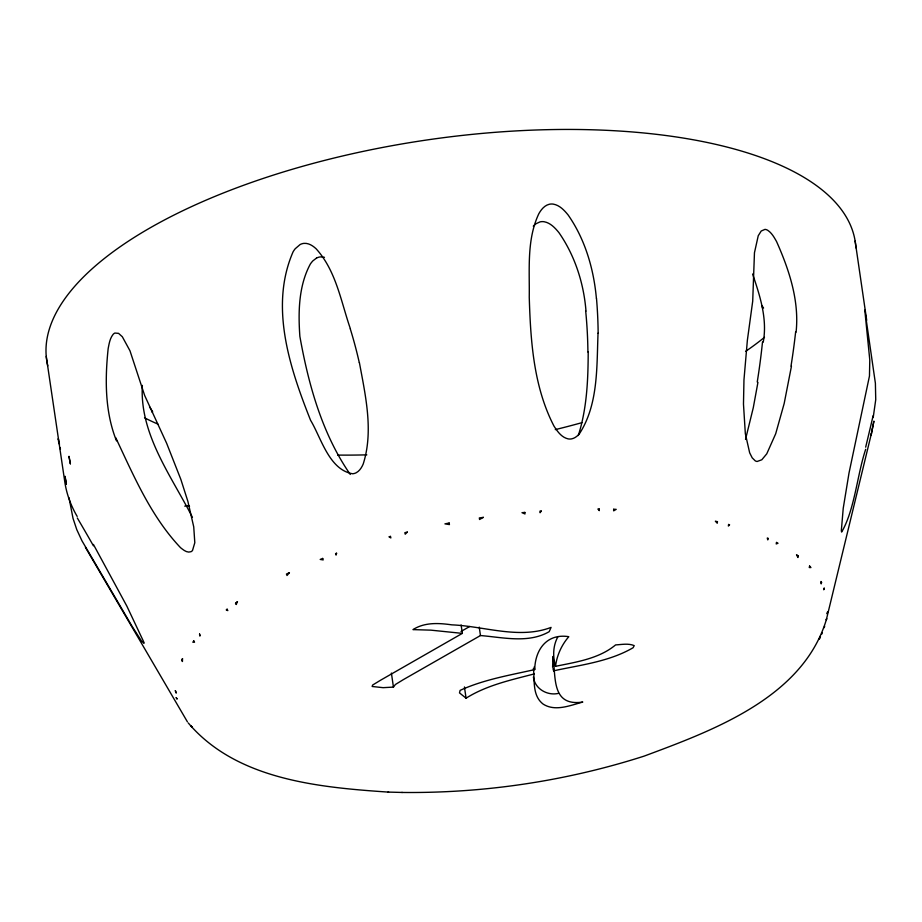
<?xml version="1.0" encoding="UTF-8"?>
<svg xmlns="http://www.w3.org/2000/svg" width="922" height="922" viewBox="0 0 922 922"><rect width="100%" height="100%" fill="white"/><g stroke="black" fill="none" stroke-linecap="round" stroke-linejoin="round"><path stroke-width="1.38" d="M588.201 352.031C588.098 380.037 586.911 408.63 578.301 435.495M598.044 333.199C596.661 366.772 598.47 404.493 579.396 433.778C577.368 436.152 574.763 438.25 571.628 438.872A10.084 9.704 66.4 0 1 568.044 438.86C561.51 437.374 557.361 431.369 553.972 426.079C533.55 386.652 530.576 340.806 529.251 297.184C529.666 269.282 526.577 239.605 538.851 213.674C541.156 209.605 544.441 205.468 549.201 204.292A10.638 9.485 29.3 0 1 553.361 204.131C559.631 205.249 564.287 210.262 568.113 214.964C585.124 239.305 593.722 268.913 596.384 298.279M552.601 667.298L553.004 656.476C555.978 677.232 551.275 706.736 582.785 702.057C570.292 705.388 555.321 711.842 543.196 704.143C532.052 695.591 534.818 680.494 533.412 668.312M534.23 673.924C510.938 679.998 486.712 685.219 466.071 698.184L459.502 692.895L460.09 690.382C483.635 679.595 509.566 675.261 534.691 669.591C535.209 649.192 547.115 633.207 568.805 636.687C561.613 644.927 556.853 655.45 555.528 666.318C576.123 662.077 599 658.746 615.585 644.916C621.751 644.57 628.343 643.153 634.221 645.619L633.114 647.717C609.523 661.512 581.367 664.866 555.044 670.513M796.078 332.162C799.466 300.837 789.14 269.754 776.543 241.518C774.215 237.427 771.818 232.989 767.772 230.327A10.638 6.108 66.2 0 0 764.96 229.394L761.215 231.019L758.241 235.744L754.461 252.743L752.709 301.148L747.362 340.356L743.962 379.91L743.478 404.09L745.333 433.674L749.667 452.817L752.202 457.831L755.222 460.827A10.027 6.627 86.3 0 0 757.158 461.473L761.803 459.778L766.758 453.82L775.69 433.766L784.173 403.525L791.433 366.311M763.232 342.177C767.542 318.862 759.97 295.824 752.594 274.007M757.942 382.319L753.286 407.708L745.518 439.402M873.203 417.539L875.739 399.687L875.393 383.252L864.801 310.092L869.78 359.96L869.469 376.003L849.024 472.963L843.227 508.31L841.348 530.484A10.084 1.567 -81.9 0 0 841.659 532.04C854.694 509.762 857.172 474.842 865.677 449.279M871.44 433.432L826.285 619.987L826.677 618.604C803.569 697.424 713.455 730.293 644.121 756.121L643.568 756.294C565.797 781.164 483.969 793.346 402.326 792.459L401.785 792.447M819.727 637.713L819.358 639.061L820.499 636.076M821.871 633.99L822.366 632.665M824.187 627.64L824.671 626.303M557.925 636.676C552.866 645.896 552.716 656.36 555.528 666.318M462.348 633.379L380.694 680.148L372.626 685.046L372.131 686.475L383.091 687.674L393.44 687.097L395.4 684.504L403.329 679.641L480.466 635.546C502.986 637.367 528.467 643.683 549.212 631.662L551.068 627.398C519.017 639.58 484.488 626.176 451.838 624.851C438.711 622.984 424.662 622.154 412.975 629.611L430.874 630.152L462.348 633.379L461.115 624.966M533.285 226.144L536.131 223.654L539.992 221.902A10.638 9.497 29.6 0 1 544.153 221.741C550.422 222.882 555.067 227.884 558.905 232.598C574.879 255.555 583.787 283.238 585.989 311.06M116.875 440.439L116.483 440.843C104.854 411.708 104.924 379.449 108.151 348.689C109.107 343.791 109.856 338.432 113.095 334.409A10.603 5.567 -84.9 0 1 114.904 333.049L118.558 333.361L122.326 336.749L129.967 350.763L144.685 395.538L166.64 443.275L180.85 479.405L187.881 501.384L193.735 526.865L194.807 542.724L192.514 550.469A10.027 6.154 76.1 0 1 191.027 551.69C187.131 553.246 183.374 549.915 180.551 547.703C151.001 516.551 133.782 475.959 115.665 437.593M152.072 412.146L152.637 411.765L149.525 406.89M316.5 258.091L312.904 260.845A17.702 15.444 -52.5 0 0 312.097 261.744A21.252 18.521 -52.5 0 0 310.288 264.13C298.578 285.935 298.14 312.143 299.869 336.38C308.478 384.589 322.089 433.789 350.279 474.461M461 631.466L469.713 626.487M184.746 506.155L187.224 505.59M558.663 693.332C547.495 696.064 534.772 688.918 533.412 677.036M188.261 722.975C236.447 779.782 318.574 787.342 388.012 792.079L388.623 792.102M388.012 792.079L402.326 792.459M324.463 257.307L320.418 256.904A10.638 9.301 -52.7 0 0 316.5 258.091M762.31 307.452L763.589 308.029M761.837 305.493L763.001 307.187M187.408 721.834L85.423 547.368M192.444 517.38C171.331 475.867 139.533 434.354 142.345 385.396M93.399 544.418L126.833 606.088L143.602 641.62A10.084 0.98 64 0 1 144.016 643.302L141.539 641.113L132.019 626.211L82 540.868L76.78 529.643L73.022 518.36L69.012 497.776M77.171 516.401C70.81 505.579 66.407 493.57 64.69 481.123L46.25 356.422M350.395 328.831C340.956 301.552 336.138 270.745 316.062 248.733C312.823 245.725 308.616 242.959 303.983 243.373A10.638 9.266 -52.2 0 0 300.076 244.572L295.213 248.744A22.151 19.27 -52.3 0 0 293.058 251.879C269.305 306.577 289.877 368.178 310.576 420.294C321.063 437.558 328.981 469.724 352.561 473.758A10.084 9.52 -86.9 0 0 356.284 472.698C359.615 470.888 361.689 467.5 363.164 464.135C373.733 431.219 365.469 395.596 359.396 362.6M552.981 668.611L553.73 671.228M58.57 439.863L58.236 438.676L58.743 442.779M58.835 441.119L59.492 444.369M60.103 447.516L60.437 449.279M855.132 241.034L866.703 320.337M534.276 666.779L534.691 669.591M479.244 627.121L480.466 635.546M464.434 686.959L466.071 698.184M391.401 673.072L393.44 687.097M764.476 337.325A366.564 146.172 -8.3 0 1 745.598 351.386M582.001 422.633A366.564 146.172 -8.3 0 1 555.275 429.617M366.818 454.846A366.564 146.172 -8.3 0 1 337.648 455.076M157.869 424.085A366.564 146.172 -8.3 0 1 144.535 417.804M187.224 505.59A10.638 5.866 62.7 0 1 189.529 506.293M47.783 365.873A408.596 162.929 -8.3 0 1 427.289 139.914A408.596 162.929 -8.3 0 1 855.881 247.834M77.287 517.933A437.293 79.246 64.3 0 1 93.399 545.766M585.689 311.083A436.279 408.619 76.1 0 1 587.913 352.02M762.506 341.97A436.279 259.866 89.9 0 1 757.239 381.996M235.49 603.703A294.187 117.301 -8.3 0 1 237.519 601.789M350.279 328.866A437.351 423.705 -87.1 0 1 359.28 362.623M795.628 332.024A437.293 264.015 89.7 0 1 790.995 366.115M873.099 415.741A437.247 38.885 -78.7 0 1 865.677 447.17M596.488 298.279A437.362 411.408 75.6 0 1 598.148 333.199M613.66 509.267L613.649 510.857L616.196 509.359L613.66 509.267M182.498 658.619L182.441 661.5L181.669 660.198L182.498 658.619M827.599 611.874L827.195 613.741L827.599 611.874M65.024 476.42L66.361 484.062L65.024 476.42M717.454 521.656L717.258 523.223L715.368 521.207L717.454 521.656M728.599 524.48L728.38 526.036L729.602 524.779L728.599 524.48M768.038 538.367L767.761 539.889L767.277 538.033L768.038 538.367M776.508 542.447L776.209 543.968L777.995 543.254L776.508 542.447M872.443 428.373L871.129 435.023L873.906 421.1L872.443 428.373M798.279 556.012L797.933 557.51L796.527 554.756L798.279 556.012M809.597 566.062L809.239 567.537L810.922 567.56L809.597 566.062M821.56 582.427L821.179 583.88L820.995 581.471L821.56 582.427M824.164 588.178L823.784 589.619L824.164 588.178M336.576 553.246L336.069 555.102L335.573 553.603L336.576 553.246M69 456.436L70.36 463.812L69 456.436M237.104 602.101L236.309 604.486L235.64 603.069L237.104 602.101M541.249 511.053L540.096 512.713L539.969 511.134L541.249 511.053M193.793 640.905L192.813 642.242L194.542 642.254L193.793 640.905M289.404 572.677L287.019 575.512L286.442 574.049L289.404 572.677M199.578 634.059L199.913 635.834L199.578 634.059M407.328 532.086L405.219 534.218L404.85 532.674L407.328 532.086M227.123 609.212L226.224 609.915L227.815 610.618L227.123 609.212M483.335 517.369L479.567 519.501L479.325 517.933L483.335 517.369M322.688 558.432L320.211 559.435L323.207 559.931L322.688 558.432M390.455 536.397L388.98 536.811L390.847 537.929L390.455 536.397M449.164 523.028L444.934 523.869L449.452 524.583L449.164 523.028M192.064 727.147L190.981 726.017L192.064 727.147M524.849 512.402L521.99 512.69L525.01 513.98L524.849 512.402M599.277 509.048L597.905 509.048L599.3 510.627L599.277 509.048M177.001 698.899L176.229 697.654L177.001 698.899M176.148 692.86L175.353 690.682L176.148 692.86"/></g></svg>
